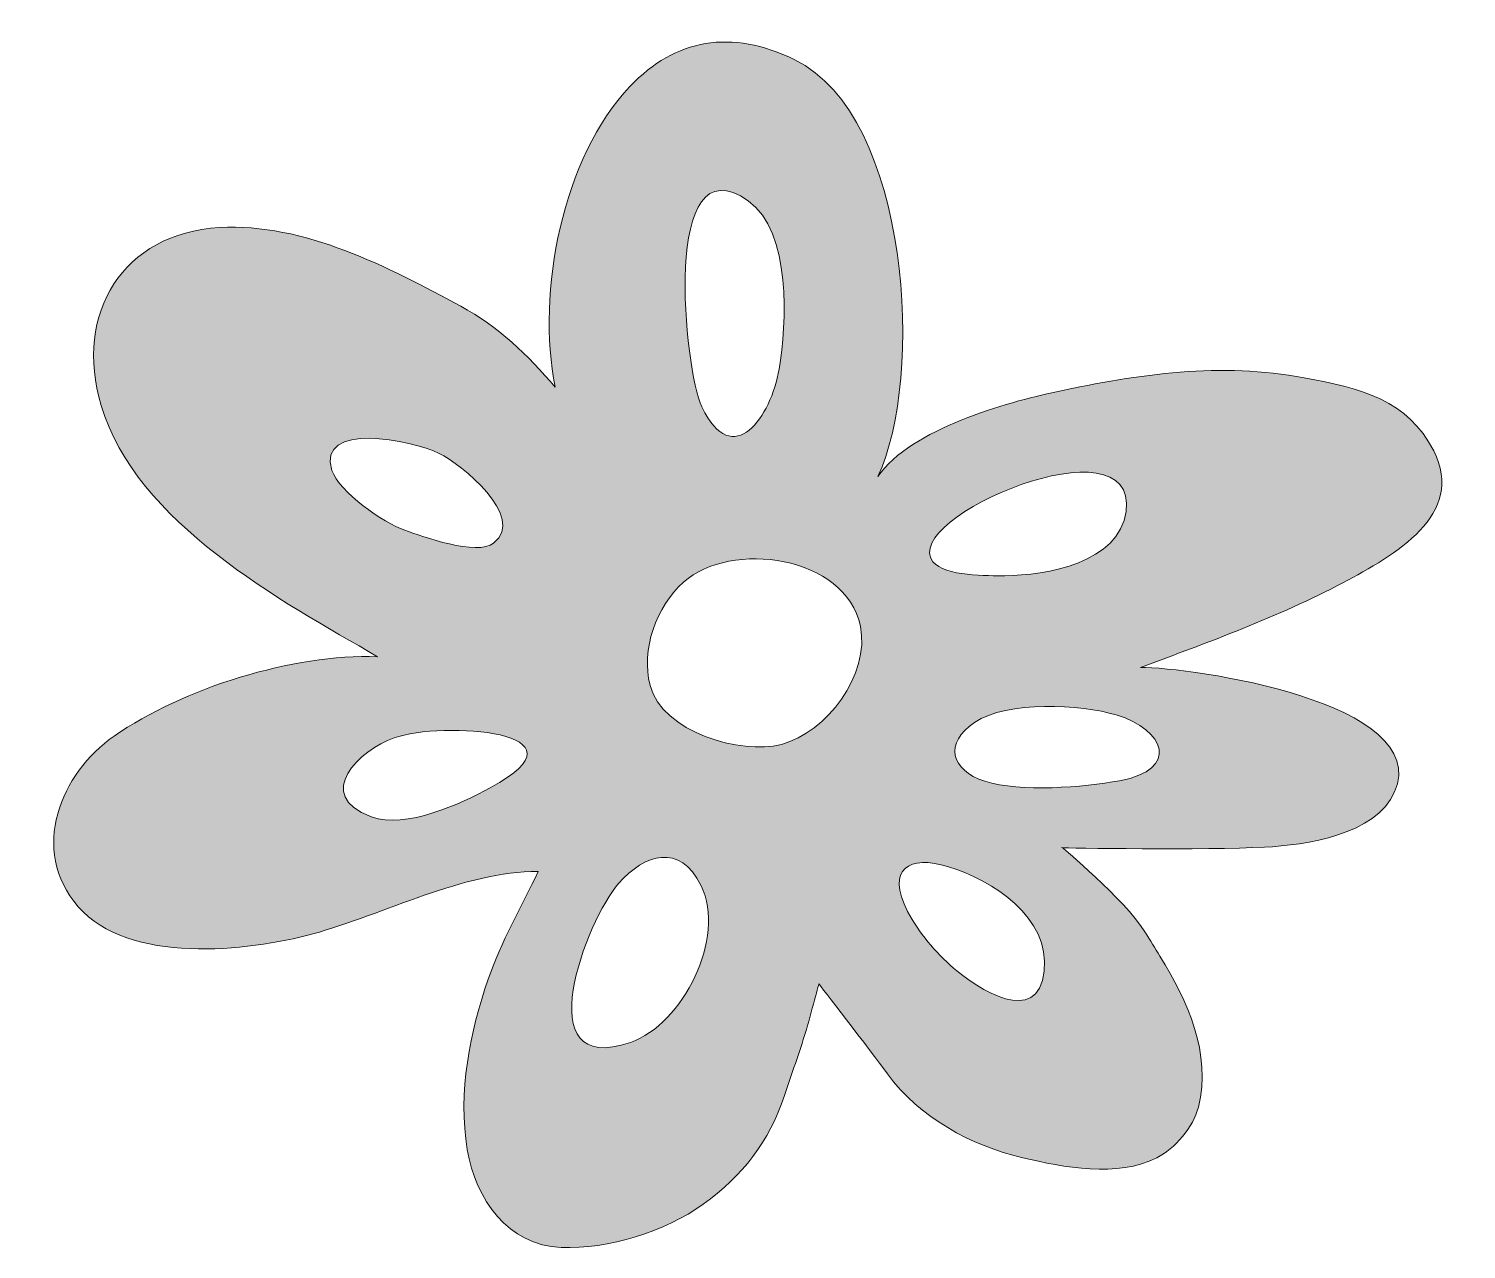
# Model space of a CAD drawing. Header units: inches. Extents: x -2 to 103, y 0 to 89.
import ezdxf

# ---------------------------------------------------------------- set-up
doc = ezdxf.new("R2010")
doc.units = ezdxf.units.IN
doc.header["$MEASUREMENT"] = 0
doc.layers.add('Layer 1', color=7, linetype='Continuous')

msp = doc.modelspace()

# ---------------------------------------------------------------- hatches: boundary and pattern name
at = {"layer": 'Layer 1', "true_color": 0xbdd63c}
h = msp.add_hatch(color=63, dxfattribs=at)
h.dxf.hatch_style = 2
edge = h.paths.add_edge_path()
edge.add_spline(control_points=[(18.96, 22.96), (24.17, 24.39), (30.02, 27.54), (35.47, 27.53), (34.22, 24.96), (32.76, 22.37), (31.81, 19.66), (30.47, 15.83), (29.58, 11.36), (30.27, 7.17), (30.87, 3.54), (33.27, 0.16), (37.14, 0.01), (40.58, -0.12), (44.75, 1.16), (47.53, 3.17), (50.45, 5.28), (52.36, 7.75), (53.49, 11.14), (54.01, 12.7), (54.56, 14.25), (55.05, 15.82), (55.26, 16.52), (56, 19.3), (56, 19.3), (56, 19.3), (59.73, 14.49), (61.02, 12.72), (63.37, 9.51), (67.13, 7.47), (70.92, 6.58), (73.88, 5.87), (77.88, 5.11), (80.73, 6.57), (82.05, 7.24), (83.42, 8.81), (83.78, 10.28), (84.75, 14.21), (83, 18.05), (80.96, 21.33), (80.61, 21.89), (80.25, 22.5), (79.86, 23.11), (78.33, 25.56), (73.76, 29.28), (73.89, 29.23), (73.87, 29.24), (73.79, 29.27), (73.76, 29.28), (73.89, 29.23), (84.41, 29.09), (88.62, 29.31), (91.6, 29.46), (96.79, 30.22), (98.14, 33.35), (100.98, 39.92), (83.19, 42.5), (79.53, 42.46), (84.47, 44.29), (89.64, 46.17), (94.35, 48.66), (98.15, 50.68), (103.38, 53.64), (101, 58.31), (99.09, 62.07), (95.73, 62.87), (91.52, 63.66), (85.46, 64.8), (79.45, 63.96), (73.39, 62.64), (69.8, 61.87), (62.75, 59.96), (60.32, 56.43), (63.73, 63.62), (62.7, 82.8), (54.24, 86.94), (49.59, 89.21), (45.5, 88.48), (42.18, 84.99), (37.25, 79.81), (35.31, 69.94), (36.71, 62.97), (34.72, 65.33), (32.54, 67.42), (29.79, 68.91), (24.53, 71.75), (18.34, 75.01), (12.14, 74.66), (5.06, 74.25), (1.47, 68.4), (3.48, 61.64), (6.04, 53.03), (16.66, 47.33), (23.71, 43.25), (17.53, 43.47), (9.46, 40.94), (4.43, 37.44), (0.53, 34.74), (-1.82, 29.12), (1.8, 24.95), (5.46, 20.72), (14.19, 21.66), (18.96, 22.96)], knot_values=[0, 0, 0, 0, 1, 1, 1, 2, 2, 2, 3, 3, 3, 4, 4, 4, 5, 5, 5, 6, 6, 6, 7, 7, 7, 8, 8, 8, 9, 9, 9, 10, 10, 10, 11, 11, 11, 12, 12, 12, 13, 13, 13, 14, 14, 14, 15, 15, 15, 16, 16, 16, 17, 17, 17, 18, 18, 18, 19, 19, 19, 20, 20, 20, 21, 21, 21, 22, 22, 22, 23, 23, 23, 24, 24, 24, 25, 25, 25, 26, 26, 26, 27, 27, 27, 28, 28, 28, 29, 29, 29, 30, 30, 30, 31, 31, 31, 32, 32, 32, 33, 33, 33, 34, 34, 34, 34], degree=3, periodic=1)
edge = h.paths.add_edge_path()
edge.add_spline(control_points=[(78.01, 34.17), (75.39, 33.69), (70.73, 33.31), (68.16, 34.13), (65.62, 34.94), (65.16, 36.94), (67.4, 38.44), (69.78, 40.05), (75.2, 39.76), (77.77, 38.99), (81.35, 37.91), (82.46, 34.99), (78.01, 34.17)], knot_values=[0, 0, 0, 0, 1, 1, 1, 2, 2, 2, 3, 3, 3, 4, 4, 4, 4], degree=3, periodic=1)
edge = h.paths.add_edge_path()
edge.add_spline(control_points=[(78.49, 53.88), (77.99, 50.12), (72.62, 49.2), (69.62, 49.18), (68.42, 49.17), (65.21, 49.12), (64.35, 50.2), (61.82, 53.4), (79.4, 60.83), (78.49, 53.88)], knot_values=[0, 0, 0, 0, 1, 1, 1, 2, 2, 2, 3, 3, 3, 3], degree=3, periodic=1)
edge = h.paths.add_edge_path()
edge.add_spline(control_points=[(65.49, 27.88), (68.72, 26.89), (72.93, 24.17), (72.5, 20.24), (72.03, 16.07), (67.6, 18.94), (65.86, 20.46), (64.51, 21.64), (63.33, 23.03), (62.5, 24.61), (60.88, 27.74), (62.61, 28.77), (65.49, 27.88)], knot_values=[0, 0, 0, 0, 1, 1, 1, 2, 2, 2, 3, 3, 3, 4, 4, 4, 4], degree=3, periodic=1)
edge = h.paths.add_edge_path()
edge.add_spline(control_points=[(50.84, 76.61), (54.01, 74.36), (53.65, 67.59), (53.09, 64.3), (52.51, 60.83), (49.72, 56.79), (47.44, 61.53), (46.16, 64.18), (44.41, 81.18), (50.84, 76.61)], knot_values=[0, 0, 0, 0, 1, 1, 1, 2, 2, 2, 3, 3, 3, 3], degree=3, periodic=1)
edge = h.paths.add_edge_path()
edge.add_spline(control_points=[(46.09, 48.7), (49.55, 51.81), (57.97, 50.66), (59.04, 45.48), (59.77, 41.91), (56.56, 37.7), (53.26, 36.83), (50.27, 36.05), (44.56, 37.72), (43.65, 41.15), (42.96, 43.75), (44.11, 46.93), (46.09, 48.7)], knot_values=[0, 0, 0, 0, 1, 1, 1, 2, 2, 2, 3, 3, 3, 4, 4, 4, 4], degree=3, periodic=1)
edge = h.paths.add_edge_path()
edge.add_spline(control_points=[(41.35, 26.66), (43.24, 28.8), (45.82, 29.65), (47.38, 26.49), (49.25, 22.7), (46.03, 16.33), (42.22, 15.02), (34.53, 12.37), (39.02, 24.02), (41.35, 26.66)], knot_values=[0, 0, 0, 0, 1, 1, 1, 2, 2, 2, 3, 3, 3, 3], degree=3, periodic=1)
edge = h.paths.add_edge_path()
edge.add_spline(control_points=[(20.37, 56.88), (19.22, 60.5), (26.24, 59.12), (28.22, 58.13), (29.8, 57.35), (34.62, 53.51), (32.2, 51.56), (30.98, 50.59), (26.99, 52.05), (25.69, 52.51), (24.16, 53.05), (20.88, 55.29), (20.37, 56.88)], knot_values=[0, 0, 0, 0, 1, 1, 1, 2, 2, 2, 3, 3, 3, 4, 4, 4, 4], degree=3, periodic=1)
edge = h.paths.add_edge_path()
edge.add_spline(control_points=[(24.91, 37.31), (28.39, 38.54), (39.8, 37.86), (31.95, 33.65), (29.84, 32.52), (25.76, 30.59), (23.25, 31.53), (18.89, 33.15), (22.46, 36.44), (24.91, 37.31)], knot_values=[0, 0, 0, 0, 1, 1, 1, 2, 2, 2, 3, 3, 3, 3], degree=3, periodic=1)

# ---------------------------------------------------------------- linework, layer by layer
at = {"layer": 'Layer 1', "lineweight": 0}
for points, knots in [([(18.96, 22.96), (24.17, 24.39), (30.02, 27.54), (35.47, 27.53), (34.22, 24.96), (32.76, 22.37), (31.81, 19.66), (30.47, 15.83), (29.58, 11.36), (30.27, 7.17), (30.87, 3.54), (33.27, 0.16), (37.14, 0.01), (40.58, -0.12), (44.75, 1.16), (47.53, 3.17), (50.45, 5.28), (52.36, 7.75), (53.49, 11.14), (54.01, 12.7), (54.56, 14.25), (55.05, 15.82), (55.26, 16.52), (56, 19.3), (56, 19.3), (56, 19.3), (59.73, 14.49), (61.02, 12.72), (63.37, 9.51), (67.13, 7.47), (70.92, 6.58), (73.88, 5.87), (77.88, 5.11), (80.73, 6.57), (82.05, 7.24), (83.42, 8.81), (83.78, 10.28), (84.75, 14.21), (83, 18.05), (80.96, 21.33), (80.61, 21.89), (80.25, 22.5), (79.86, 23.11), (78.33, 25.56), (73.76, 29.28), (73.89, 29.23), (73.87, 29.24), (73.79, 29.27), (73.76, 29.28), (73.89, 29.23), (84.41, 29.09), (88.62, 29.31), (91.6, 29.46), (96.79, 30.22), (98.14, 33.35), (100.98, 39.92), (83.19, 42.5), (79.53, 42.46), (84.47, 44.29), (89.64, 46.17), (94.35, 48.66), (98.15, 50.68), (103.38, 53.64), (101, 58.31), (99.09, 62.07), (95.73, 62.87), (91.52, 63.66), (85.46, 64.8), (79.45, 63.96), (73.39, 62.64), (69.8, 61.87), (62.75, 59.96), (60.32, 56.43), (63.73, 63.62), (62.7, 82.8), (54.24, 86.94), (49.59, 89.21), (45.5, 88.48), (42.18, 84.99), (37.25, 79.81), (35.31, 69.94), (36.71, 62.97), (34.72, 65.33), (32.54, 67.42), (29.79, 68.91), (24.53, 71.75), (18.34, 75.01), (12.14, 74.66), (5.06, 74.25), (1.47, 68.4), (3.48, 61.64), (6.04, 53.03), (16.66, 47.33), (23.71, 43.25), (17.53, 43.47), (9.46, 40.94), (4.43, 37.44), (0.53, 34.74), (-1.82, 29.12), (1.8, 24.95), (5.46, 20.72), (14.19, 21.66), (18.96, 22.96)], [0, 0, 0, 0, 1, 1, 1, 2, 2, 2, 3, 3, 3, 4, 4, 4, 5, 5, 5, 6, 6, 6, 7, 7, 7, 8, 8, 8, 9, 9, 9, 10, 10, 10, 11, 11, 11, 12, 12, 12, 13, 13, 13, 14, 14, 14, 15, 15, 15, 16, 16, 16, 17, 17, 17, 18, 18, 18, 19, 19, 19, 20, 20, 20, 21, 21, 21, 22, 22, 22, 23, 23, 23, 24, 24, 24, 25, 25, 25, 26, 26, 26, 27, 27, 27, 28, 28, 28, 29, 29, 29, 30, 30, 30, 31, 31, 31, 32, 32, 32, 33, 33, 33, 34, 34, 34, 34]), ([(50.84, 76.61), (54.01, 74.36), (53.65, 67.59), (53.09, 64.3), (52.51, 60.83), (49.72, 56.79), (47.44, 61.53), (46.16, 64.18), (44.41, 81.18), (50.84, 76.61)], [0, 0, 0, 0, 1, 1, 1, 2, 2, 2, 3, 3, 3, 3]), ([(20.37, 56.88), (19.22, 60.5), (26.24, 59.12), (28.22, 58.13), (29.8, 57.35), (34.62, 53.51), (32.2, 51.56), (30.98, 50.59), (26.99, 52.05), (25.69, 52.51), (24.16, 53.05), (20.88, 55.29), (20.37, 56.88)], [0, 0, 0, 0, 1, 1, 1, 2, 2, 2, 3, 3, 3, 4, 4, 4, 4]), ([(78.49, 53.88), (77.99, 50.12), (72.62, 49.2), (69.62, 49.18), (68.42, 49.17), (65.21, 49.12), (64.35, 50.2), (61.82, 53.4), (79.4, 60.83), (78.49, 53.88)], [0, 0, 0, 0, 1, 1, 1, 2, 2, 2, 3, 3, 3, 3]), ([(46.09, 48.7), (49.55, 51.81), (57.97, 50.66), (59.04, 45.48), (59.77, 41.91), (56.56, 37.7), (53.26, 36.83), (50.27, 36.05), (44.56, 37.72), (43.65, 41.15), (42.96, 43.75), (44.11, 46.93), (46.09, 48.7)], [0, 0, 0, 0, 1, 1, 1, 2, 2, 2, 3, 3, 3, 4, 4, 4, 4]), ([(78.01, 34.17), (75.39, 33.69), (70.73, 33.31), (68.16, 34.13), (65.62, 34.94), (65.16, 36.94), (67.4, 38.44), (69.78, 40.05), (75.2, 39.76), (77.77, 38.99), (81.35, 37.91), (82.46, 34.99), (78.01, 34.17)], [0, 0, 0, 0, 1, 1, 1, 2, 2, 2, 3, 3, 3, 4, 4, 4, 4]), ([(24.91, 37.31), (28.39, 38.54), (39.8, 37.86), (31.95, 33.65), (29.84, 32.52), (25.76, 30.59), (23.25, 31.53), (18.89, 33.15), (22.46, 36.44), (24.91, 37.31)], [0, 0, 0, 0, 1, 1, 1, 2, 2, 2, 3, 3, 3, 3]), ([(41.35, 26.66), (43.24, 28.8), (45.82, 29.65), (47.38, 26.49), (49.25, 22.7), (46.03, 16.33), (42.22, 15.02), (34.53, 12.37), (39.02, 24.02), (41.35, 26.66)], [0, 0, 0, 0, 1, 1, 1, 2, 2, 2, 3, 3, 3, 3]), ([(65.49, 27.88), (68.72, 26.89), (72.93, 24.17), (72.5, 20.24), (72.03, 16.07), (67.6, 18.94), (65.86, 20.46), (64.51, 21.64), (63.33, 23.03), (62.5, 24.61), (60.88, 27.74), (62.61, 28.77), (65.49, 27.88)], [0, 0, 0, 0, 1, 1, 1, 2, 2, 2, 3, 3, 3, 4, 4, 4, 4])]:
    msp.add_open_spline(points, degree=3, knots=knots, dxfattribs=at)

doc.saveas('drawing.dxf')
